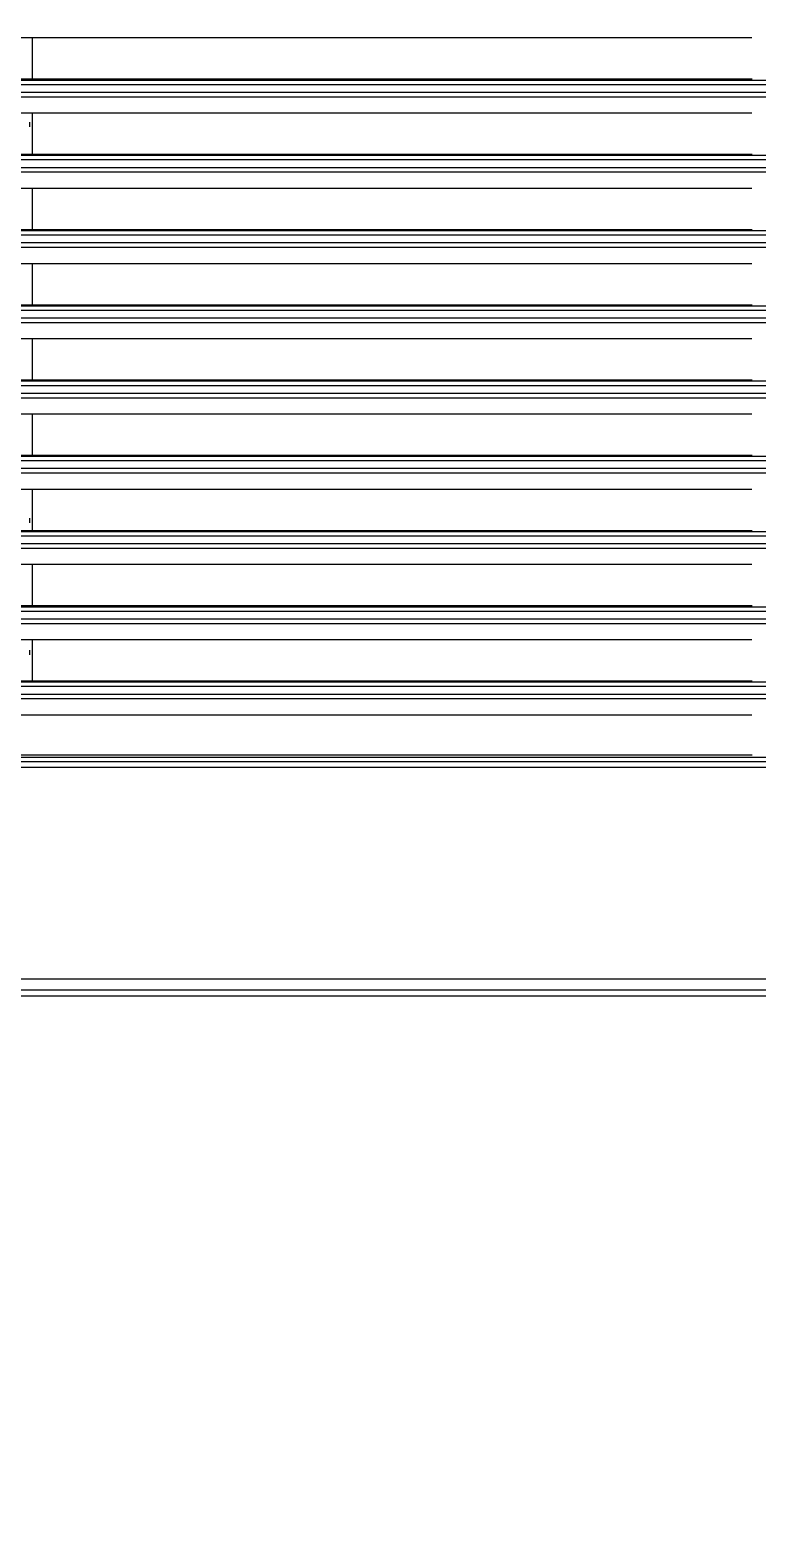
# Model space of a CAD drawing. Header units: millimetres. Extents: x -56261 to 196039, y 9480 to 100001.
# Drawn here: x 33545.9 to 33602.3, y 95678.5 to 95793.9 of the extents above; entities that cross this region are included whole.
import ezdxf

# ---------------------------------------------------------------- set-up
doc = ezdxf.new("R2010")
doc.units = ezdxf.units.MM
doc.set_wipeout_variables(frame=1)
doc.layers.add('SS-AIRCON', color=5, linetype='Continuous')
doc.layers.add('SS-TEXT', color=7, linetype='Continuous')

# ---------------------------------------------------------------- blocks, each defined once
blk = doc.blocks.new('I48T')
at = {"layer": 'SS-AIRCON', "color": 0, "linetype": 'Continuous'}
for p, q in [((-655.0008, 25.97448), (655.0014, 25.97448)), ((286.9214, 24.00741), (18.0786, 24.00741)), ((285.1893, 25.25284), (19.8106, 25.25284)), ((-637.5, 0), (637.5, 0)), ((599.9006, -0.68208), (-599.9007, -0.68208)), ((578.5326, -1.18017), (-578.5326, -1.18017)), ((126.9156, -1.40267), (210.3155, -1.40267)), ((126.9486, -5.96102), (210.3485, -5.96102)), ((-599.9007, -8.31793), (599.9006, -8.31793)), ((580.0736, -7.82954), (-580.0737, -7.82954)), ((599.9006, -9.23208), (-599.9007, -9.23208)), ((578.5326, -9.73017), (-578.5326, -9.73017)), ((210.3008, -9.84772), (126.9009, -9.84772)), ((208.75, -14.51102), (208.75, -10.3722)), ((126.9486, -14.51102), (210.3485, -14.51102)), ((-599.9007, -16.86793), (599.9006, -16.86793)), ((580.0736, -16.37954), (-580.0737, -16.37954)), ((599.9006, -17.78208), (-599.9007, -17.78208)), ((578.5326, -18.28017), (-578.5326, -18.28017)), ((210.3008, -18.39772), (126.9009, -18.39772)), ((208.75, -23.06102), (208.75, -18.39772)), ((126.9486, -23.06102), (210.3485, -23.06102)), ((580.0736, -24.92954), (-580.0737, -24.92954)), ((-599.9007, -25.41793), (599.9006, -25.41793)), ((599.9006, -26.33208), (-599.9007, -26.33208)), ((578.5326, -26.83017), (-578.5326, -26.83017)), ((210.3008, -26.94772), (126.9009, -26.94772)), ((208.75, -31.61102), (208.75, -26.94772)), ((126.9486, -31.61102), (210.3485, -31.61102)), ((580.0736, -33.47954), (-580.0737, -33.47954)), ((-599.9007, -33.96793), (599.9006, -33.96793)), ((599.9006, -34.88208), (-599.9007, -34.88208)), ((578.5326, -35.38017), (-578.5326, -35.38017)), ((210.3008, -35.49772), (126.9009, -35.49772)), ((208.75, -40.16102), (208.75, -35.49772)), ((126.9486, -40.16102), (210.3485, -40.16102)), ((580.0736, -42.02954), (-580.0737, -42.02954)), ((-599.9007, -42.51793), (599.9006, -42.51793)), ((599.9006, -43.43208), (-599.9007, -43.43208)), ((578.5326, -43.93017), (-578.5326, -43.93017)), ((210.3008, -44.04772), (126.9009, -44.04772)), ((208.75, -48.71102), (208.75, -44.04772)), ((126.9486, -48.71102), (210.3485, -48.71102)), ((580.0736, -50.57954), (-580.0737, -50.57954)), ((-599.9007, -51.06793), (599.9006, -51.06793)), ((599.9006, -51.98208), (-599.9007, -51.98208)), ((578.5326, -52.48017), (-578.5326, -52.48017)), ((210.3008, -52.59772), (126.9009, -52.59772)), ((208.75, -57.26102), (208.75, -52.59772)), ((126.9486, -57.26102), (210.3485, -57.26102)), ((-599.9007, -59.61793), (599.9006, -59.61793)), ((599.9006, -60.53208), (-599.9007, -60.53208)), ((580.0736, -59.12954), (-580.0737, -59.12954)), ((578.5326, -61.03017), (-578.5326, -61.03017)), ((210.3008, -61.14772), (126.9009, -61.14772)), ((208.75, -65.81102), (208.75, -61.14772)), ((126.9486, -65.81102), (210.3485, -65.81102)), ((-599.9007, -68.16793), (599.9006, -68.16793)), ((599.9006, -69.08208), (-599.9007, -69.08208)), ((580.0736, -67.67954), (-580.0737, -67.67954)), ((578.5326, -69.58017), (-578.5326, -69.58017)), ((210.3008, -69.69772), (126.9009, -69.69772)), ((208.75, -74.36102), (208.75, -69.69772)), ((126.9486, -74.36102), (210.3485, -74.36102)), ((-599.9007, -76.71793), (599.9006, -76.71793)), ((599.9006, -77.63208), (-599.9007, -77.63208)), ((580.0736, -76.22954), (-580.0737, -76.22954)), ((578.5326, -78.13017), (-578.5326, -78.13017)), ((210.3008, -78.24772), (126.9009, -78.24772)), ((208.75, -82.91102), (208.75, -78.24772)), ((126.9486, -82.91102), (210.3485, -82.91102))]:
    blk.add_line(p, q, dxfattribs=at)
for points in [[(209.0129, -12.82662), (209.0128, -12.83202, 0.000601432), (209.0126, -12.83784, 0.000503761), (209.0125, -12.84411, 0.000446249), (209.0123, -12.85082, 0.000423483), (209.0122, -12.85799, 0.000392333), (209.012, -12.86561, 0.000365184), (209.0119, -12.8737, 0.000338922), (209.0118, -12.88226, 0.000320421), (209.0116, -12.89128, 0.000300705), (209.0115, -12.90076, 0.000286017), (209.0114, -12.91071, 0.00027056), (209.0112, -12.92108, 0.000259304), (209.0111, -12.9319, 0.000247289), (209.011, -12.94313, 0.000238572), (209.0109, -12.95476, 0.000229262), (209.0108, -12.96675, 0.000222602), (209.0107, -12.9791, 0.000215514), (209.0107, -12.99176, 0.000210539), (209.0106, -13.00471, 0.000205326), (209.0105, -13.01791, 0.000201785), (209.0105, -13.03132, 0.000198209), (209.0105, -13.0449, 0.000195929), (209.0104, -13.05862, 0.000193836), (209.0104, -13.07242, 0.000192713), (209.0104, -13.08627, 0.00019201), (209.0104, -13.10012, 0.000192008), (209.0104, -13.11392, 0.000192703), (209.0105, -13.12764, 0.000193814), (209.0105, -13.14122, 0.000195906), (209.0105, -13.15464, 0.000198197), (209.0106, -13.16783, 0.00020174), (209.0107, -13.18079, 0.000205204), (209.0107, -13.19345, 0.000210499), (209.0108, -13.2058, 0.00021573), (209.0109, -13.2178, 0.000222454), (209.011, -13.22943, 0.00022809), (209.0111, -13.24065, 0.000238735), (209.0112, -13.25148, 0.000251262), (209.0114, -13.26187, 0.000258133), (209.0115, -13.2718, 0.0002551), (209.0116, -13.28124, 0.000289905), (209.0118, -13.29032, 0.000355153), (209.0119, -13.29905, 0.000304867), (209.012, -13.30697, 0.000142311), (209.0122, -13.3139, 0.000436756), (209.0123, -13.32177, 0.000853016), (209.0126, -13.33259, 0.000518245), (209.0129, -13.34598, 0.000314749)], [(209.0129, -27.82643), (209.0128, -27.83184, 0.000598894), (209.0126, -27.83768, 0.0005018), (209.0125, -27.84395, 0.000444642), (209.0123, -27.85067, 0.000422067), (209.0122, -27.85785, 0.000391121), (209.012, -27.86548, 0.000364137), (209.0119, -27.87359, 0.000338025), (209.0118, -27.88215, 0.000319636), (209.0116, -27.89119, 0.000300026), (209.0115, -27.90068, 0.000285421), (209.0114, -27.91063, 0.000270043), (209.0112, -27.92102, 0.000258849), (209.0111, -27.93185, 0.000246894), (209.011, -27.94308, 0.000238226), (209.0109, -27.95472, 0.000228962), (209.0108, -27.96672, 0.000222341), (209.0107, -27.97908, 0.000215291), (209.0107, -27.99174, 0.000210348), (209.0106, -28.0047, 0.000205167), (209.0105, -28.0179, 0.000201652), (209.0105, -28.03132, 0.000198104), (209.0105, -28.0449, 0.000195849), (209.0104, -28.05862, 0.000193779), (209.0104, -28.07242, 0.000192678), (209.0104, -28.08627, 0.000192001), (209.0104, -28.10012, 0.000192), (209.0104, -28.11392, 0.000192672), (209.0105, -28.12764, 0.000193764), (209.0105, -28.14123, 0.000195837), (209.0105, -28.15465, 0.000198106), (209.0106, -28.16785, 0.000201625), (209.0107, -28.1808, 0.000205065), (209.0107, -28.19347, 0.000210334), (209.0108, -28.20583, 0.000215537), (209.0109, -28.21783, 0.000222228), (209.011, -28.22947, 0.000227831), (209.0111, -28.2407, 0.000238435), (209.0112, -28.25153, 0.000250914), (209.0114, -28.26193, 0.000257739), (209.0115, -28.27188, 0.000254677), (209.0116, -28.28132, 0.000289383), (209.0118, -28.29041, 0.000354455), (209.0119, -28.29915, 0.00030421), (209.012, -28.30708, 0.000141988), (209.0122, -28.31401, 0.000435715), (209.0123, -28.3219, 0.000850675), (209.0126, -28.33273, 0.000516626), (209.0129, -28.34614, 0.000313701)], [(209.0129, -72.82657), (209.0128, -72.83197, 0.000600759), (209.0126, -72.8378, 0.000503241), (209.0125, -72.84407, 0.000445823), (209.0123, -72.85078, 0.000423108), (209.0122, -72.85795, 0.000392012), (209.012, -72.86557, 0.000364906), (209.0119, -72.87367, 0.000338685), (209.0118, -72.88223, 0.000320213), (209.0116, -72.89126, 0.000300525), (209.0115, -72.90074, 0.000285859), (209.0114, -72.91069, 0.000270423), (209.0112, -72.92107, 0.000259183), (209.0111, -72.93189, 0.000247184), (209.011, -72.94312, 0.000238481), (209.0109, -72.95475, 0.000229183), (209.0108, -72.96675, 0.000222533), (209.0107, -72.9791, 0.000215455), (209.0107, -72.99176, 0.000210488), (209.0106, -73.00471, 0.000205284), (209.0105, -73.01791, 0.00020175), (209.0105, -73.03132, 0.000198181), (209.0105, -73.0449, 0.000195908), (209.0104, -73.05862, 0.000193821), (209.0104, -73.07242, 0.000192704), (209.0104, -73.08627, 0.000192007), (209.0104, -73.10012, 0.000192011), (209.0104, -73.11392, 0.000192712), (209.0105, -73.12764, 0.000193829), (209.0105, -73.14122, 0.000195927), (209.0105, -73.15463, 0.000198225), (209.0106, -73.16783, 0.000201775), (209.0107, -73.18078, 0.000205246), (209.0107, -73.19344, 0.00021055), (209.0108, -73.20579, 0.000215789), (209.0109, -73.21779, 0.000222523), (209.011, -73.22942, 0.000228168), (209.0111, -73.24064, 0.000238827), (209.0112, -73.25146, 0.000251368), (209.0114, -73.26185, 0.000258253), (209.0115, -73.27178, 0.000255229), (209.0116, -73.28122, 0.000290064), (209.0118, -73.29029, 0.000355367), (209.0119, -73.29902, 0.000305067), (209.012, -73.30694, 0.00014241), (209.0122, -73.31386, 0.000437074), (209.0123, -73.32173, 0.000853732), (209.0126, -73.33255, 0.00051874), (209.0129, -73.34593, 0.00031507)]]:
    blk.add_lwpolyline(points, format="xyb", dxfattribs=at)
blk.add_open_spline([(208.7499, -10.37204), (208.75, -10.19596), (208.7384, -10.02078), (208.7155, -9.84772)], degree=3, dxfattribs=at)
blk = doc.blocks.new('A$C43DE16F2')
blk.add_wipeout([(0, 14550), (0, 0), (29100, 0), (29100, 14550)]).dxf.layer = 'SS-TEXT'
at = {"layer": 'SS-TEXT', "linetype": 'Continuous', "xscale": 1.577261091527505, "yscale": 1.577261091527505, "zscale": 1.577261091527505, "rotation": 180}
blk.add_blockref('I48T', (11081.92, 7128.46), dxfattribs=at)

msp = doc.modelspace()

# ---------------------------------------------------------------- block references
at = {"layer": 'SS-TEXT', "xscale": 0.4331186193392458, "yscale": 0.4331186193392458, "zscale": 0.4331186193392458}
msp.add_blockref('A$C43DE16F2', (28888.86, 92649.19), dxfattribs=at)

doc.saveas('drawing.dxf')
